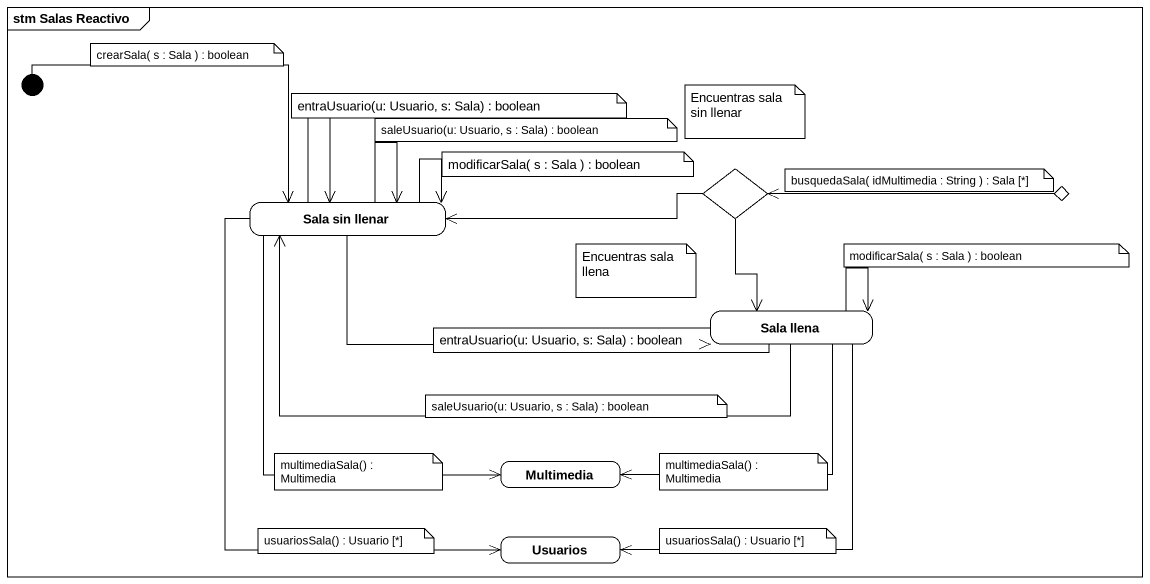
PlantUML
@startuml
mainframe stm Salas Reactivo
hide empty description
state "Sala sin llenar" as Sala_sin_llenar
state choice1 <<choice>>
state choice2 <<choice>>
state "Sala llena" as Sala_llena
state Multimedia
state Usuarios
[*] -right-> Sala_sin_llenar
Sala_sin_llenar --> Sala_sin_llenar
Sala_sin_llenar --> Sala_sin_llenar
Sala_sin_llenar --> Sala_sin_llenar
Sala_sin_llenar -right-> Sala_llena
Sala_sin_llenar --> Multimedia
Sala_sin_llenar --> Usuarios
choice1 -left-> Sala_sin_llenar
choice1 --> Sala_llena
choice2 -left-> choice1
Sala_llena -left-> Sala_sin_llenar
Sala_llena --> Sala_llena
Sala_llena --> Multimedia
Sala_llena --> Usuarios
note as N1
  crearSala( s : Sala ) : boolean
end note
note as N2
  entraUsuario(u: Usuario, s: Sala) : boolean
end note
note as N3
  Encuentras sala sin llenar
end note
note as N4
  saleUsuario(u: Usuario, s : Sala) : boolean
end note
note as N5
  modificarSala( s : Sala ) : boolean
end note
note as N6
  busquedaSala( idMultimedia : String ) : Sala [*]
end note
note as N7
  Encuentras sala llena
end note
note as N8
  modificarSala( s : Sala ) : boolean
end note
note as N9
  entraUsuario(u: Usuario, s: Sala) : boolean
end note
note as N10
  saleUsuario(u: Usuario, s : Sala) : boolean
end note
note as N11
  multimediaSala() : Multimedia
end note
note as N12
  multimediaSala() : Multimedia
end note
note as N13
  usuariosSala() : Usuario [*]
end note
note as N14
  usuariosSala() : Usuario [*]
end note
@enduml
